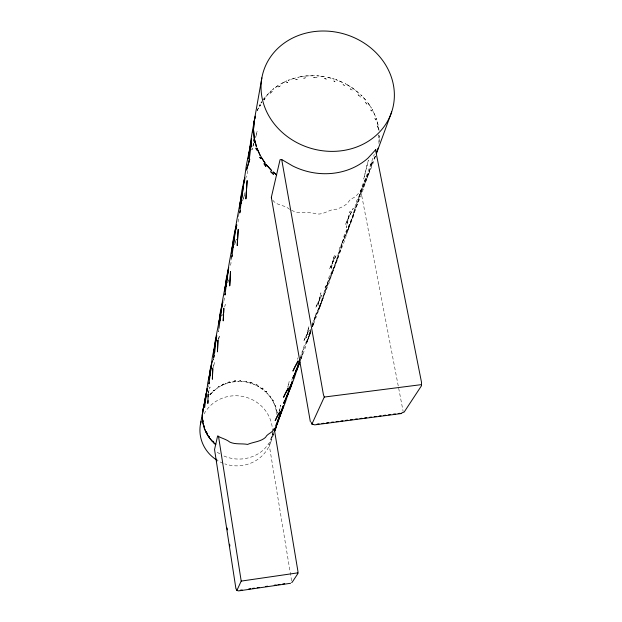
<?xml version="1.0" encoding="UTF-8"?>
<svg xmlns="http://www.w3.org/2000/svg" width="622" height="622" viewBox="0 0 622 622"><rect width="100%" height="100%" fill="white"/><g stroke="black" fill="none" stroke-linecap="round" stroke-linejoin="round"><path stroke-width="0.47" stroke-dasharray="3.11 2.33" d="M213.494 358.358L213.463 360.13L213.502 358.544M218.641 329.271L218.594 331.767L218.664 329.124M224.441 297.985L223.772 301.577M231.236 256.902L230.956 263.417L230.047 266.177M238.926 213.556L237.938 223.477M378.891 143.457L379.342 135.705L379.016 142.765M247.408 170.646L247.237 173.39L245.604 178.701M231.034 258.744L231.159 256.894M279.325 411.36L280.771 405.085L279.433 411.406M287.815 387.102L289.152 381.651L287.994 387.008M300.558 357.658L301.445 353.047L303.357 349.354L300.861 357.65M312.143 324.326L314.538 318.581L312.687 324.684M312.687 326.426C314.382 315.766 319.537 306.623 323.774 296.811M312.454 325.967L313.838 322.725L312.516 326.9L320.299 306.11L323.09 297.184L325.104 287.729L329.862 278.633L336.207 263.456L343.258 239.851L356.297 207.072L358.871 199.304L362.136 185.574L368.589 172.667L361.032 190.954L352.355 219.364L341.82 243.505L328.976 283.204L314.771 318.207L315.712 313.76M224.674 307.027L225.25 304.539L224.433 307.214M218.687 339.169L219.597 335.235L218.244 339.62M255.906 136.576L257.15 131.289L255.308 137.804M297.44 359.384L297.868 357.829M253.722 143.394L251.879 149.918L254.033 142.803M245.006 192.626L242.65 200.782L244.835 193.792M236.298 239.167L234.704 244.578L236.43 239.245M228.616 279.923L227.792 282.683L228.639 280.133M222.264 314.359L221.72 316.147L222.295 314.483M300.892 359.026L304.461 350.139L310.829 330.795L306.809 342.543L311.124 331.394M375.463 156.254C369.087 176.042 358.536 194.181 353.312 214.333C349.984 225.996 345.404 237.27 339.526 247.883C335.67 269.699 323.992 288.826 318.612 310.23C325.804 292.884 329.613 274.419 338.135 257.547M300.232 361.164L302.494 353.809L300.729 357.953M212.926 367.781L214.567 362.548L213.089 367.96M208.106 393.174L210.065 387.008L208.253 393.197M356.297 207.072L361.405 194.647L372.236 162.459L367.742 176.368L362.393 189.446L356.243 201.738L353.312 214.333L343.982 242.238L333.913 267.693L328.991 277.085L325.119 292.418M273.361 431.979L271.534 437.227L272.957 434.856L271.534 437.227M339.565 252.874L341.61 246.607L344.3 234.821L349.906 223.873L354.773 212.055M271.519 437.118L268.976 443.502L264.397 449.053A37.04 35.563 14.6 0 1 223.508 455.848M291.656 210.213C298.98 214.854 307.626 211.223 315.261 213.657C323.261 215.787 329.232 208.844 336.867 209.179L343.328 206.442L346.889 203.814L350.388 199.468L355.434 196.707L360.293 191.397L363.575 184.073L374.312 154.295M270.749 442.164L273.742 433.985M208.292 387.047L208.891 385.438M306.304 342.699L310.899 331.137M300.753 359.026L301.437 357.238M347.612 230.848L349.517 226.198M332.086 273.346L333.874 268.976M375.361 156.153L373.558 160.033L375.618 155.275M314.771 318.207L320.081 305.62M311 329.403L308.792 334.652L310.953 329.543M312.392 326.13L313.838 322.725M310.883 331.907L303.186 350.077L304.08 345.879L307.983 338.757M257.01 110.871L260.089 104.519L257.197 110.669M291.632 380.159L292.356 378.751M325.104 287.729L327.25 283.601M273.532 433.518L272.879 434.731L273.509 433.752M261.776 101.681L260.96 103.058L263.005 100.142M370.393 165.071L372.726 161.526L370.424 165.242M263.518 99.411L265.563 96.503L271.27 90.75L263.316 99.497M219.823 453.889L216.293 451.634M289.611 209.365C284.728 204.591 276.152 205.991 272.374 199.576M276.821 412.378L275.585 407.457L277.124 415.022M360.752 190.55L403.165 411.601M268.976 443.502L291.632 581.057M379.055 130.667L378.378 126.025L376.131 118.211L378.378 126.025L378.876 130.457M378.549 134.873L378.674 138.131L378.58 135.689M272.49 431.365A36.371 34.98 14.4 0 1 224.83 463.888M223.034 463.234A36.371 34.98 14.4 0 1 217.863 460.723M204.078 413.918A36.371 34.98 14.4 0 1 244.384 396.797A36.371 34.98 14.4 0 1 272.475 430.455M307.898 330.204L306.366 337.909L309.033 326.099L307.898 330.204M319.739 297.176L317.912 305.923L320.936 292.838L319.739 297.176M333.252 259.491L331.067 269.497L334.512 254.888L333.252 259.491M348.81 216.083L346.174 227.644L350.155 211.185L348.81 216.083M366.926 165.538L363.714 179.058L368.356 160.305L366.926 165.538M372.936 161.728L372.111 163.221L372.936 161.728M305.301 337.474L303.497 341.525L309.235 330.181L305.301 337.474M331.363 264.762L329.333 269.326L336.385 254.997L331.363 264.762M317.438 303.614L315.525 307.906L321.862 295.209L317.438 303.614M347.504 219.745L345.334 224.612L353.265 208.269L347.504 219.745M260.074 105.678L259.755 106.346L260.626 104.885L260.074 105.678M209.863 394.581L210.749 393.625L209.863 394.581M265.221 98.346L264.047 100.018L265.571 97.988L265.221 98.346M212.071 392.552L209.738 395.234L213.183 391.51L212.071 392.552M213.727 390.398L213.315 390.849L214.108 390.103L213.727 390.398M271.589 91.916L270.282 93.238L272.778 91.061L271.589 91.916M214.668 390.111L213.976 390.764L217.894 387.693L214.668 390.111M273.719 88.612L272.576 89.607L279.068 84.919L273.719 88.612M218.229 386.868L218.734 386.589L218.229 386.868M279.029 86.544L278.415 86.987L281.004 85.548L279.029 86.544M220.546 386.037L218.602 387.249L222.614 385.01L220.546 386.037M223.702 383.898L222.062 384.73L223.702 383.898M283.476 82.415L280.242 84.258L286.913 80.891L283.476 82.415M287.348 82.345L286.517 82.765L287.761 82.213L287.348 82.345M223.772 384.435L223.36 384.637L228.087 382.895L223.772 384.435M288.841 80.028L288.157 80.331L296.018 77.781L288.841 80.028M228.686 382.063L227.823 382.382L229.86 381.822L228.686 382.063M296.344 79.414L295.598 79.663L297.363 79.243L296.344 79.414M230.645 382.196L229.153 382.608L234.23 381.574L239.431 381.317L230.645 382.196M300.286 76.778L297.782 77.361L306.249 75.938L314.926 75.736L306.249 75.938L300.286 76.778M234.385 380.905L235.722 380.843L234.385 380.905M305.806 77.82L303.645 78.185L306.351 77.812L305.806 77.82M240.224 380.617L239.594 380.648L240.706 380.672L240.224 380.617M315.502 77.594L313.511 77.641L317.057 77.781L315.502 77.594M241.515 381.356L240.543 381.34L245.604 381.854L241.515 381.356M318.41 75.876L316.785 75.814L325.252 76.809L318.41 75.876M246.048 381.208L246.615 381.356L246.048 381.208M325.205 78.745L324.404 78.644L327.452 79.328L325.205 78.745M248.73 382.499L246.436 382.025L250.969 383.183L248.73 382.499M252.167 382.849L250.378 382.32L252.167 382.849M330.484 77.944L326.643 77.112L334.247 79.111L330.484 77.944M334.675 81.225L333.734 80.977L335.087 81.396L334.675 81.225M252.229 383.572L251.786 383.432L256.474 385.415L252.229 383.572M336.354 79.756L335.608 79.53L343.492 82.819L336.354 79.756M343.709 84.996L342.955 84.678L344.604 85.525L343.709 84.996M257.111 384.94L256.248 384.583L258.138 385.57L257.111 384.94M347.48 84.864L345.14 83.667L352.627 88.106L359.345 93.51L352.627 88.106L347.48 84.864M258.845 386.666L257.454 385.935L261.893 388.657L265.851 392L258.845 386.666M352.068 89.957L350.155 88.822L352.487 90.291L352.068 89.957M262.095 387.996L263.106 388.851L262.095 387.996M359.578 95.99L358.031 94.754L360.612 97.11L359.578 95.99M266.535 391.743L266.06 391.347L266.854 392.109L266.535 391.743M361.88 95.819L360.698 94.738L366.342 100.826L361.88 95.819M267.343 393.438L266.644 392.762L269.956 396.556L267.343 393.438M366.039 102.972L365.511 102.397L367.291 104.807L366.039 102.972M270.337 396.105L270.64 396.595L270.337 396.105M369.437 104.947L367.159 101.922L371.388 108.135L369.437 104.947M271.752 399.13L270.43 397.24L272.879 401.128L271.752 399.13M273.587 401.408L272.677 399.822L273.587 401.408M371.303 110.716L370.774 109.939L371.482 111.097L371.303 110.716M372.485 109.931L372.096 109.293L375.532 116.571L372.485 109.931M273.517 402.255L273.291 401.859L275.251 406.43L273.517 402.255M375.245 119.059L374.91 118.359L375.509 119.992L375.245 119.059M275.655 406.236L275.297 405.388L275.943 407.363L275.655 406.236M377.748 127.79L377.173 125.792L377.803 128.287L377.748 127.79M277.047 411.756L277.155 413.047L277.047 411.756"/><path stroke-width="0.93" d="M208.152 396.805L208.16 393.928L207.841 403.468L208.075 400.63M210.003 375.805L212.397 356.826L214.885 345.342M213.564 354.618L214.893 342.753L220.585 313.48M214.792 352.192L214.87 346.819L216.596 335.452L213.603 357.891L214.302 355.543M220.235 320.711C220.818 307.851 223.469 295.17 226.05 282.582M223.617 314.623L223.197 320.882L223.827 308.201L223.671 312.788M226.392 286.097C227.279 270.85 230.537 255.852 233.507 240.885M233.398 247.525C234.494 229.743 238.304 212.281 241.725 194.834M241.46 203.363L241.663 199.592M241.764 197.71L246.46 164.729L251.024 142.617M251.164 146.924L251.459 142.127L248.963 161.782L246.468 170.063L249.741 159.224L248.963 161.782M401.734 412.884L404.16 412.075L421.459 385.788L421.483 382.172L375.525 149.871L375.945 149.801M291.586 582.355L292.076 582.386L298.024 573.344L297.938 571.408L274.201 428.675L274.574 428.208M204.654 407.542L207.81 382.685L210.493 370.121M205.602 398.842L202.943 410.225L206.799 391.082L205.913 395.716M200.44 424.235L207.095 388.773L205.672 398.259M205.431 396.758L204.615 403.227M218.913 328.432L222.256 303.668L220.359 311.925L218.905 322.95M209.272 376.551L208.938 379.101L209.964 374.631M239.369 208.09L241.561 194.212M213.579 353.063L214.015 349.953M218.928 322.888L219.341 320.058M225.366 286.198L224.69 290.808L226.167 284.238M239.384 208.191L241.865 190.666L244.64 178.04L243.762 183.661M243.466 185.527L239.727 213.012L240.465 210.547M261.854 77.874L251.451 136.607L248.232 158.719L251.576 138.527M226.392 280.771L226.735 278.959M227.248 276.246L227.932 272.63M215.414 342.574L216.106 338.881L214.45 345.98M210.842 368.278L211.192 366.444L209.692 372.765M205.035 400.358L205.563 397.575M215.717 444.551L213.587 442.646L215.717 444.551L217.599 435.929C221.51 438.378 226.198 439.109 229.806 442.094C235.458 444.699 241.655 443.299 247.61 444.419C253.496 441.838 260.424 441.869 265.501 437.406C267.343 433.441 272.661 432.935 274.201 428.675M276.448 425.681L276.728 424.204L275.873 427.711M255.261 116.166L254.522 119.665L255.222 117.084M295.738 371.699L292.954 378.23L293.46 375.836M290.466 387.856L292.457 381.309L288.274 391.098L292.457 381.309L290.466 387.856L283.85 403.266L284.262 401.369M231.99 250.456L232.387 248.637M225.436 287.38L224.69 290.808L226.563 276.953L228.694 267.53L224.931 295.061L225.452 293.32M221.65 307.843L222.373 304.508M218.967 323.028L219.675 319.778M216.456 337.303L216.798 335.717M213.914 351.516L214.248 349.976M211.394 365.503L211.807 363.629M209.731 375.431L208.938 379.101L210.042 370.121L211.573 363.629L208.883 384.093L209.435 382.235M206.994 390.188L207.375 388.4M244.446 181.126L244.858 179.26M239.47 208.316L239.82 206.706M236.142 227.652L235.116 232.34L236.749 225.001M233.553 239.33L231.4 253.185L233.662 236.928L236.08 226.074L231.804 256.948L232.356 255.098M236.344 226.742L236.749 224.923M215.694 444.45L214.543 449.543L235.963 588.956M375.525 149.871L368.045 158.066A65.069 57.955 16.3 0 1 292.581 165.895L281.704 159.535L280.063 159.675L271.34 197.337L310.324 421.63M225.856 281.758L226.688 278.112M213.781 352.161L214.193 350.373M222.552 303.676L222.979 301.825M219.799 315.859L221.028 310.518M212.009 362.688L212.444 360.822M377.422 149.925L377.018 151.659L378.028 148.238M203.231 409.175L203.689 407.426M278.633 418.552L276.565 425.541M279.192 416.686L276.059 427.228M376.442 153.58L376.644 152.895M282.116 409.338L283.212 405.637M277.187 424.632L280.623 413.84M281.004 413.055L278.804 419.197L285.288 402.504L290.427 386.736L287.107 396.463L294.323 377.826L298.506 364.857M276.308 426.428L275.554 428.962L275.74 428.535M298.692 364.772L296.383 371.077L299.788 362.603M376.512 153.339L391.689 111.898A67.254 59.541 16.4 0 0 311.956 31.901A67.254 59.541 16.4 0 0 279.472 129.78A67.254 59.541 16.4 0 0 391.689 111.898M299.384 362.603L292.954 378.23M283.85 403.266L291.617 384.132M274.605 431.443L275.414 429.374L274.768 430.891M297.915 364.578L300.123 359.376M299.866 362.012L295.567 371.109M275.709 425.673L282.847 408.133L278.423 418.754M294.284 368.022L292.923 371.093L298.156 360.861L294.618 367.26M284.837 394.379L283.546 397.287L288.351 388.004L285.156 393.648M290.591 583.28L238.584 590.9L236.873 590.472L241.204 581.096L218.493 436.224M286.493 396.292L287.862 393.905M281.704 159.535L323.424 394.69L324.28 397.054L311.902 424.118L314.786 424.857L401.719 413.498M236.873 590.472L236.508 589.127M297.821 572.854L241.204 581.096M421.304 384.645L324.28 397.054M240.248 590.216L242.137 589.944M248.753 588.972L250.643 588.7M252.532 588.42L254.421 588.14M257.251 587.728L259.141 587.448M265.75 586.484L267.639 586.204M274.255 585.24L276.145 584.96M278.034 584.68L279.916 584.408M282.753 583.988L284.643 583.716M317.119 424.134L319.024 423.885M321.885 423.512L323.79 423.263M326.651 422.89L328.556 422.641M331.417 422.268L333.322 422.019M336.183 421.646L338.096 421.397M340.949 421.024L342.862 420.775M345.715 420.402L347.628 420.153M350.489 419.78L352.394 419.531M355.255 419.158L357.16 418.909M360.021 418.536L361.926 418.287M364.787 417.914L366.692 417.665M369.554 417.292L371.458 417.043M374.32 416.67L376.224 416.421M379.086 416.048L380.998 415.791M383.852 415.418L385.764 415.169M388.618 414.796L390.53 414.547M393.392 414.174L395.297 413.925M398.158 413.552L400.063 413.303M313.519 424.398L312.034 424.181L311.109 422.237M276.658 175.046L273.019 171.913L276.627 174.875M271.34 197.337L271.581 197.796M216.542 459.192L216.829 461.104M227.116 527.977L227.403 529.89M229.611 544.219L229.899 546.132M217.047 460.233A36.371 34.98 14.4 0 1 201.03 421.553M202.368 416.857L202.718 421.926L203.899 426.902L202.718 421.926L202.368 416.857M202.368 414.827L202.368 415.776L202.834 410.854L202.368 414.827M202.477 415.146L202.477 416.227L202.477 415.146M212.778 368.652L212.374 379.078L212.778 368.652M217.964 340.281L217.459 351.741L217.964 340.281M230.505 271.635L229.728 285.786L230.505 271.635M238.187 229.572L237.223 245.503L238.187 229.572M247.121 180.675L245.908 198.799L247.121 180.675M253.309 129.811L253.341 133.092L253.309 129.811M253.97 122.324L253.908 123.055L254.522 120.279L253.97 122.324M254.258 120.932L253.566 128.715L254.258 120.932M283.515 405.816L279.667 414.773L283.515 405.816M276.72 417.199L275.181 420.659L279.62 412.184L276.72 417.199M273.4 174.214L270.788 171.773L273.4 174.214M213.711 442.055L212.911 441.27L213.711 442.055M271.651 170.638L265.967 164.34L271.651 170.638M212.786 441.861L209.466 437.989L212.786 441.861M265.858 166.307L264.078 163.811L265.858 166.307M209.591 437.39L209.109 436.698L209.591 437.39M265.143 163.205L260.952 156.798L265.143 163.205M208.984 437.289L206.551 433.332L208.984 437.289M206.279 431.94L207.087 433.41L206.279 431.94M260.61 158.517L259.918 157.327L260.61 158.517M260.253 155.609L256.917 148.145L260.253 155.609M206.146 432.593L204.218 427.952L206.146 432.593M256.591 149.879L256.023 148.207L256.591 149.879M204.506 427.749L203.884 425.743L204.506 427.749M256.35 146.465L254.274 138.504L253.582 130.433L254.274 138.504L256.35 146.465M254.484 142.298L253.908 139.763L254.484 142.298M202.904 421.623L202.741 420.006L202.904 421.623"/></g></svg>
